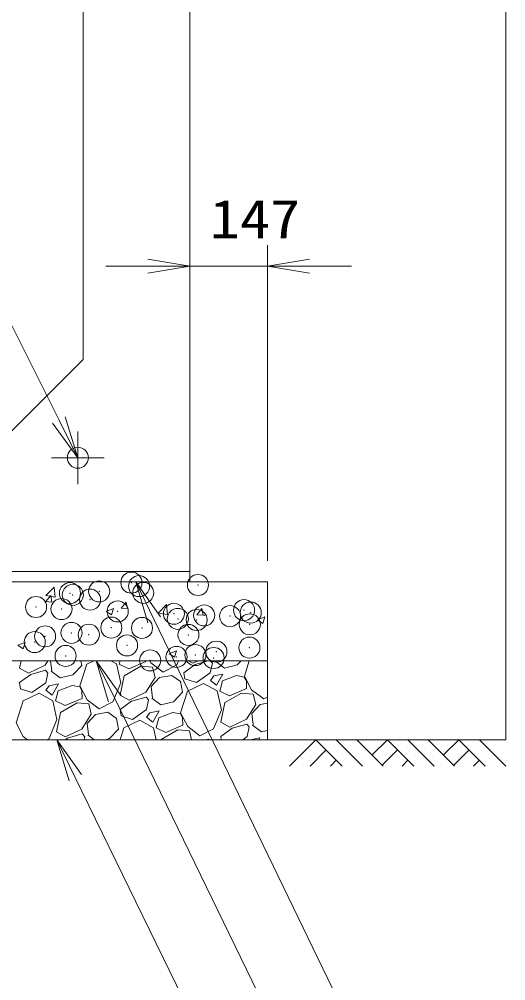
# Model space of a CAD drawing. Units: millimetres at full size; details may follow other scales. Extents: x 37600 to 71200, y -111040 to -87280.
# Drawn here: x 57634 to 58558, y -107411 to -105583 of the extents above; entities that cross this region are included whole.
import ezdxf
from ezdxf.enums import TextEntityAlignment as Align

# ---------------------------------------------------------------- set-up
doc = ezdxf.new("R2010")
doc.units = ezdxf.units.MM
doc.header["$LTSCALE"] = 80.0044
doc.header["$PDMODE"] = 32
doc.header["$PDSIZE"] = 40
doc.linetypes.add('CHAIN', pattern=[18.5, 12, -1.5, 3.5, -1.5])
for name, color, linetype, lineweight in [('0_2', 4, 'Continuous', 13), ('寸法', 6, 'Continuous', 13), ('ﾊｯﾁﾝｸﾞ', 4, 'Continuous', 9)]:
    doc.layers.add(name, color=color, linetype=linetype, lineweight=lineweight)
doc.styles.add('ＭＳ ゴシック', font='')
doc.styles.get('ＭＳ ゴシック').set_extended_font_data('MS Gothic')

# ---------------------------------------------------------------- blocks, each defined once
blk = doc.blocks.new('open_arrow')
at = {"color": 0, "linetype": 'Continuous', "lineweight": -2}
blk.add_lwpolyline([(7.5, 1.25), (0, 0), (7.5, -1.25)], dxfattribs=at)

msp = doc.modelspace()

# ---------------------------------------------------------------- linework, layer by layer
at = {"layer": '0_2', "color": 2, "linetype": 'CHAIN'}
for p, q in [((57745, -106467), (57745, -106367)), ((57795, -106417), (57695, -106417))]:
    msp.add_line(p, q, dxfattribs=at)
at = {"layer": '0_2', "color": 3}
for points in [[(54352, -106633), (57958, -106633), (57958, -104177), (54352, -104177)], [(54755, -106430), (57555, -106430), (57755, -106230), (57755, -104580), (57555, -104380), (54755, -104380), (54555, -104580), (54555, -106230)]]:
    msp.add_lwpolyline(points, close=True, dxfattribs=at)
at = {"layer": '0_2'}
msp.add_lwpolyline([(58105, -106953), (58558, -106953), (58558, -104953)], dxfattribs=at)
at = {"layer": '0_2', "color": 7}
for points in [[(57958, -106633), (55805, -106633), (55805, -106653), (57958, -106653)], [(54205, -106653), (54205, -106803), (54455, -106803), (54455, -107386), (55955, -107386), (55955, -106803), (58105, -106803), (58105, -106653), (55805, -106653), (55805, -107236), (54605, -107236), (54605, -106653)], [(55955, -106803), (58105, -106803), (58105, -106953), (55955, -106953)]]:
    msp.add_lwpolyline(points, close=True, dxfattribs=at)
at = {"layer": '0_2', "color": 3}
msp.add_circle((57745, -106417), 20, dxfattribs=at)
at = {"layer": '寸法'}
for p, q in [((57958, -106593), (57958, -106013)), ((58105, -106613), (58105, -106013)), ((57798, -106053), (58265, -106053))]:
    msp.add_line(p, q, dxfattribs=at)
for points in [[(57745, -106417), (57709.22, -106345.45), (57450, -105827), (56676.67, -105827)], [(57855, -106653), (57889.84, -106725.01), (58305, -107583), (58998.33, -107583)], [(57780, -106803), (57814.98, -106874.95), (58305, -107883), (59338.33, -107883)], [(57705, -106953), (57740.07, -107024.9), (58305, -108183), (58758.33, -108183)]]:
    msp.add_lwpolyline(points, dxfattribs=at)
at = {"layer": 'ﾊｯﾁﾝｸﾞ'}
for p, q in [((57684.11, -106679.07), (57699.69, -106662.83)), ((57701.87, -106681.85), (57699.67, -106662.86)), ((57683.88, -106690.24), (57693.52, -106678.75)), ((57683.88, -106690.24), (57695.83, -106691.28)), ((57684.09, -106679.1), (57701.88, -106681.85)), ((57695.83, -106691.28), (57693.52, -106678.75)), ((57827.33, -106702.79), (57836.97, -106691.3)), ((57839.28, -106703.83), (57836.97, -106691.3)), ((57798.95, -106709.07), (57812.95, -106703.7)), ((57798.95, -106709.07), (57808.89, -106715.78)), ((57808.89, -106715.78), (57812.95, -106703.7)), ((57827.33, -106702.79), (57839.28, -106703.83)), ((57897.56, -106712.17), (57913.14, -106695.94)), ((57915.32, -106714.96), (57913.11, -106695.96)), ((57970.78, -106715.34), (57980.42, -106703.85)), ((57982.74, -106716.38), (57980.42, -106703.85)), ((57897.54, -106712.2), (57915.32, -106714.96)), ((57970.78, -106715.34), (57982.74, -106716.38)), ((58086.37, -106725.09), (58100.38, -106719.72)), ((58086.37, -106725.09), (58096.32, -106731.8)), ((58096.32, -106731.8), (58100.38, -106719.72)), ((57630.9, -106773.58), (57644.91, -106768.2)), ((57630.9, -106773.58), (57640.85, -106780.29)), ((57640.85, -106780.29), (57644.91, -106768.2)), ((57918.33, -106789.6), (57932.33, -106784.22)), ((57928.28, -106796.31), (57932.33, -106784.22)), ((57918.33, -106789.6), (57928.28, -106796.31)), ((57634.1, -106816.88), (57637.05, -106803)), ((57650.99, -106826.53), (57634.1, -106816.88)), ((57682.7, -106811.46), (57650.99, -106826.53)), ((57683.26, -106820.83), (57655.51, -106828.77)), ((57688.05, -106803), (57682.7, -106811.46)), ((57687.97, -106826.19), (57683.26, -106820.83)), ((57695.25, -106821.99), (57692.98, -106803)), ((57735.22, -106829.63), (57752.33, -106811.67)), ((57762.22, -106809.19), (57749.03, -106850.75)), ((57752.33, -106811.67), (57750.75, -106803)), ((57775.35, -106803), (57762.22, -106809.19)), ((57818.65, -106808.94), (57807.75, -106803)), ((57826.45, -106844.85), (57818.65, -106808.94)), ((57825.37, -106803), (57823.69, -106809.26)), ((57823.69, -106809.26), (57841.79, -106818.21)), ((57833.17, -106831.28), (57864.69, -106813.08)), ((57841.79, -106818.21), (57874.2, -106804.35)), ((57864.69, -106813.08), (57886.75, -106814.89)), ((57874.2, -106804.35), (57874.18, -106803)), ((57881.75, -106803), (57883.76, -106806.91)), ((57883.76, -106806.91), (57906.76, -106824.35)), ((57886.75, -106814.89), (57891.7, -106834.66)), ((57906.76, -106824.35), (57932.92, -106810.86)), ((57932.92, -106810.86), (57936.15, -106803)), ((57968, -106810.01), (57946.36, -106825.74)), ((57963.47, -106807.77), (57955.12, -106803)), ((57973.52, -106803), (57963.47, -106807.77)), ((57992.51, -106803), (57968, -106810.01)), ((58000.46, -106807.44), (57996.55, -106825.86)), ((58000.46, -106807.44), (57996.56, -106803)), ((58006.52, -106803.94), (58023.6, -106816.71)), ((58007.73, -106803.24), (58007.71, -106803)), ((58023.6, -106816.71), (58047.71, -106810.87)), ((58047.71, -106810.87), (58055.21, -106803)), ((58070.72, -106803), (58061.52, -106832)), ((57655.51, -106828.77), (57633.87, -106844.49)), ((57687.97, -106826.19), (57684.06, -106844.62)), ((57694.03, -106822.69), (57711.11, -106835.47)), ((57711.11, -106835.47), (57735.22, -106829.63)), ((57825.34, -106868.13), (57833.17, -106831.28)), ((57891.7, -106834.66), (57873.94, -106862.7)), ((57883.96, -106852.06), (57899.86, -106834.8)), ((57899.86, -106834.8), (57923.46, -106830.87)), ((57923.46, -106830.87), (57939.84, -106842.44)), ((57948.32, -106837.54), (57946.36, -106825.74)), ((57970.06, -106844.39), (57948.32, -106837.54)), ((57996.55, -106825.86), (57970.06, -106844.39)), ((58003.17, -106831.73), (57996.79, -106840.27)), ((58020.52, -106828.18), (58003.17, -106831.73)), ((58008.63, -106849.6), (58020.52, -106828.18)), ((58046.41, -106831.02), (58020.06, -106841.38)), ((58061.01, -106833.91), (58046.41, -106831.02)), ((58065.21, -106841.18), (58061.01, -106833.91)), ((58061.52, -106832), (58075.01, -106858.16)), ((57635.84, -106856.29), (57633.87, -106844.49)), ((57657.57, -106863.14), (57635.84, -106856.29)), ((57684.06, -106844.62), (57657.57, -106863.14)), ((57690.68, -106850.49), (57684.3, -106859.03)), ((57708.03, -106846.94), (57690.68, -106850.49)), ((57696.15, -106868.35), (57708.03, -106846.94)), ((57733.92, -106849.78), (57707.57, -106860.14)), ((57748.52, -106852.66), (57733.92, -106849.78)), ((57752.72, -106859.94), (57748.52, -106852.66)), ((57749.03, -106850.75), (57762.52, -106876.91)), ((57811.68, -106880.86), (57826.45, -106844.85)), ((57886.49, -106873.24), (57883.96, -106852.06)), ((57943.58, -106862.91), (57939.84, -106842.44)), ((57983.96, -106846.06), (57953.46, -106860.43)), ((58009.9, -106860.18), (57983.96, -106846.06)), ((57996.79, -106840.27), (58008.63, -106849.6)), ((58020.06, -106841.38), (58014.93, -106860.51)), ((58033.03, -106869.46), (58065.45, -106855.6)), ((58065.45, -106855.6), (58065.21, -106841.18)), ((57671.47, -106864.82), (57640.98, -106879.19)), ((57697.41, -106878.94), (57671.47, -106864.82)), ((57684.3, -106859.03), (57696.15, -106868.35)), ((57707.57, -106860.14), (57702.45, -106879.26)), ((57720.55, -106888.21), (57752.96, -106874.35)), ((57752.96, -106874.35), (57752.72, -106859.94)), ((57842.23, -106877.77), (57825.34, -106868.13)), ((57873.94, -106862.7), (57842.23, -106877.77)), ((57874.5, -106872.07), (57846.75, -106880.01)), ((57879.22, -106877.44), (57874.5, -106872.07)), ((57885.28, -106873.94), (57902.35, -106886.71)), ((57926.46, -106880.87), (57943.58, -106862.91)), ((57953.46, -106860.43), (57940.28, -106902)), ((58017.7, -106896.09), (58009.9, -106860.18)), ((58014.93, -106860.51), (58033.03, -106869.46)), ((58024.41, -106882.52), (58055.93, -106864.32)), ((58055.93, -106864.32), (58077.99, -106866.13)), ((58075.01, -106858.16), (58098.01, -106875.59)), ((58077.99, -106866.13), (58082.95, -106885.91)), ((58098.01, -106875.59), (58105, -106871.99)), ((57640.97, -106879.19), (57627.79, -106920.75)), ((57705.21, -106914.85), (57697.41, -106878.94)), ((57702.45, -106879.26), (57720.55, -106888.21)), ((57711.92, -106901.28), (57743.45, -106883.08)), ((57743.45, -106883.08), (57765.51, -106884.89)), ((57762.52, -106876.91), (57785.52, -106894.35)), ((57765.51, -106884.89), (57770.46, -106904.66)), ((57785.52, -106894.35), (57811.68, -106880.86)), ((57846.75, -106880.01), (57825.12, -106895.74)), ((57879.22, -106877.44), (57875.3, -106895.86)), ((57902.35, -106886.71), (57926.46, -106880.87)), ((58016.59, -106919.37), (58024.41, -106882.52)), ((58082.95, -106885.91), (58065.18, -106913.94)), ((58075.21, -106903.31), (58091.11, -106886.04)), ((58091.11, -106886.04), (58105, -106883.73)), ((57704.1, -106938.13), (57711.92, -106901.28)), ((57770.46, -106904.66), (57752.7, -106932.7)), ((57762.72, -106922.06), (57778.62, -106904.8)), ((57778.62, -106904.8), (57802.22, -106900.87)), ((57802.22, -106900.87), (57818.59, -106912.44)), ((57822.33, -106932.91), (57818.59, -106912.44)), ((57827.08, -106907.54), (57825.12, -106895.74)), ((57848.82, -106914.39), (57827.08, -106907.54)), ((57875.3, -106895.86), (57848.82, -106914.39)), ((57881.93, -106901.73), (57875.54, -106910.27)), ((57875.54, -106910.27), (57887.39, -106919.6)), ((57899.28, -106898.18), (57881.93, -106901.73)), ((57887.39, -106919.6), (57899.28, -106898.18)), ((57898.82, -106911.38), (57893.69, -106930.51)), ((57925.16, -106901.02), (57898.82, -106911.38)), ((57939.76, -106903.91), (57925.16, -106901.02)), ((57943.96, -106911.18), (57939.76, -106903.91)), ((57940.28, -106902), (57953.76, -106928.16)), ((57944.2, -106925.6), (57943.96, -106911.18)), ((58002.92, -106932.11), (58017.7, -106896.09)), ((58077.73, -106924.48), (58075.21, -106903.31)), ((57627.79, -106920.75), (57641.28, -106946.91)), ((57690.44, -106950.86), (57705.21, -106914.85)), ((57765.25, -106943.24), (57762.72, -106922.06)), ((57832.22, -106930.43), (57825.06, -106953)), ((57862.72, -106916.06), (57832.22, -106930.43)), ((57888.65, -106930.18), (57862.72, -106916.06)), ((57893.61, -106953), (57888.65, -106930.18)), ((57893.69, -106930.51), (57911.79, -106939.46)), ((57911.79, -106939.46), (57944.2, -106925.6)), ((57953.76, -106928.16), (57976.76, -106945.59)), ((58033.47, -106929.02), (58016.59, -106919.37)), ((58065.18, -106913.94), (58033.47, -106929.02)), ((58065.75, -106923.32), (58038, -106931.26)), ((58070.46, -106928.68), (58065.75, -106923.32)), ((58070.46, -106928.68), (58066.55, -106947.1)), ((58076.52, -106925.18), (58093.6, -106937.95)), ((57641.28, -106946.91), (57649.3, -106953)), ((57720.99, -106947.77), (57704.1, -106938.13)), ((57752.7, -106932.7), (57720.99, -106947.77)), ((57753.26, -106942.07), (57725.51, -106950.01)), ((57757.97, -106947.44), (57753.26, -106942.07)), ((57757.97, -106947.44), (57756.79, -106953)), ((57764.03, -106943.94), (57776.15, -106953)), ((57805.22, -106950.87), (57822.33, -106932.91)), ((57903.17, -106952.52), (57934.69, -106934.32)), ((57934.69, -106934.32), (57956.75, -106936.13)), ((57956.75, -106936.13), (57960.97, -106953)), ((57976.76, -106945.59), (58002.92, -106932.11)), ((58038, -106931.26), (58016.36, -106946.98)), ((58017.36, -106953), (58016.36, -106946.98)), ((58066.55, -106947.1), (58058.12, -106953)), ((58093.6, -106937.95), (58105, -106935.19)), ((57686.29, -106953), (57690.44, -106950.86)), ((57725.51, -106950.01), (57721.4, -106953)), ((57796.43, -106953), (57805.22, -106950.87)), ((57903.06, -106953), (57903.17, -106952.52)), ((57988.16, -106953), (57993.46, -106952.12)), ((57993.46, -106952.12), (57994.71, -106953)), ((58073.17, -106952.98), (58073.16, -106953)), ((58090.52, -106949.43), (58073.17, -106952.98)), ((58088.54, -106953), (58090.52, -106949.43)), ((58147.12, -107003), (58197.12, -106953)), ((58197.12, -106953), (58247.12, -107003)), ((58236.01, -106953), (58286.01, -107003)), ((58274.9, -106953), (58324.9, -107003)), ((58303.95, -106982.05), (58333, -106953)), ((58333, -106953), (58383, -107003)), ((58371.89, -106953), (58421.89, -107003)), ((58410.78, -106953), (58460.78, -107003)), ((58439.83, -106982.05), (58468.88, -106953)), ((58468.88, -106953), (58518.88, -107003)), ((58507.77, -106953), (58557.77, -107003)), ((58186.01, -107003), (58216.56, -106972.45)), ((58323.39, -107001.5), (58352.44, -106972.45)), ((58459.28, -107001.5), (58488.33, -106972.45)), ((58224.9, -107003), (58236.01, -106991.89)), ((58360.78, -107003), (58371.89, -106991.89)), ((58496.66, -107003), (58507.77, -106991.89))]:
    msp.add_line(p, q, dxfattribs=at)
for p in [(57846.62, -106654.42), (57729.99, -106674.44), (57785.46, -106671.02), (57861.21, -106661.05), (57869.22, -106673.89), (57973.1, -106658.89), (57735.39, -106677.62), (57768.2, -106686.69), (57665.52, -106700.77), (57713.89, -106704.6), (57820.65, -106709.11), (58060.72, -106706.74), (58073.36, -106711.39), (57927.42, -106713.62), (57934.9, -106723.31), (57970.67, -106725.47), (57984.97, -106716.71), (58034.18, -106718.13), (57808.59, -106739.94), (57866.79, -106740.47), (58071.64, -106733.71), (57663.08, -106767.35), (57682.78, -106756.5), (57732.85, -106749.91), (57765.77, -106753.27), (57955, -106753.73), (57838.37, -106773.75), (58008.1, -106785.62), (58070.92, -106777.97), (57721.73, -106793.77), (57882.29, -106802.19), (57932.36, -106795.6), (57968.24, -106792.05), (58002.93, -106797.64)]:
    msp.add_point(p, dxfattribs=at)

# ---------------------------------------------------------------- block references
at = {"layer": '寸法', "xscale": 10.7, "yscale": 10.7}
for p, rotation in [((57958, -106053), 180), ((57745, -106417), 116.6), ((57855, -106653), 295.8), ((57780, -106803), 295.9), ((57705, -106953), 296)]:
    msp.add_blockref('open_arrow', p, dxfattribs=dict(at, rotation=rotation))
msp.add_blockref('open_arrow', (58105, -106053), dxfattribs=at)

# ---------------------------------------------------------------- texts
at = {"layer": '寸法', "style": 'ＭＳ ゴシック', "width": 1.15}
msp.add_text('147', height=73.31, dxfattribs=at).set_placement((58081.5, -105963), align=Align.MIDDLE_CENTER)

doc.saveas('drawing.dxf')
